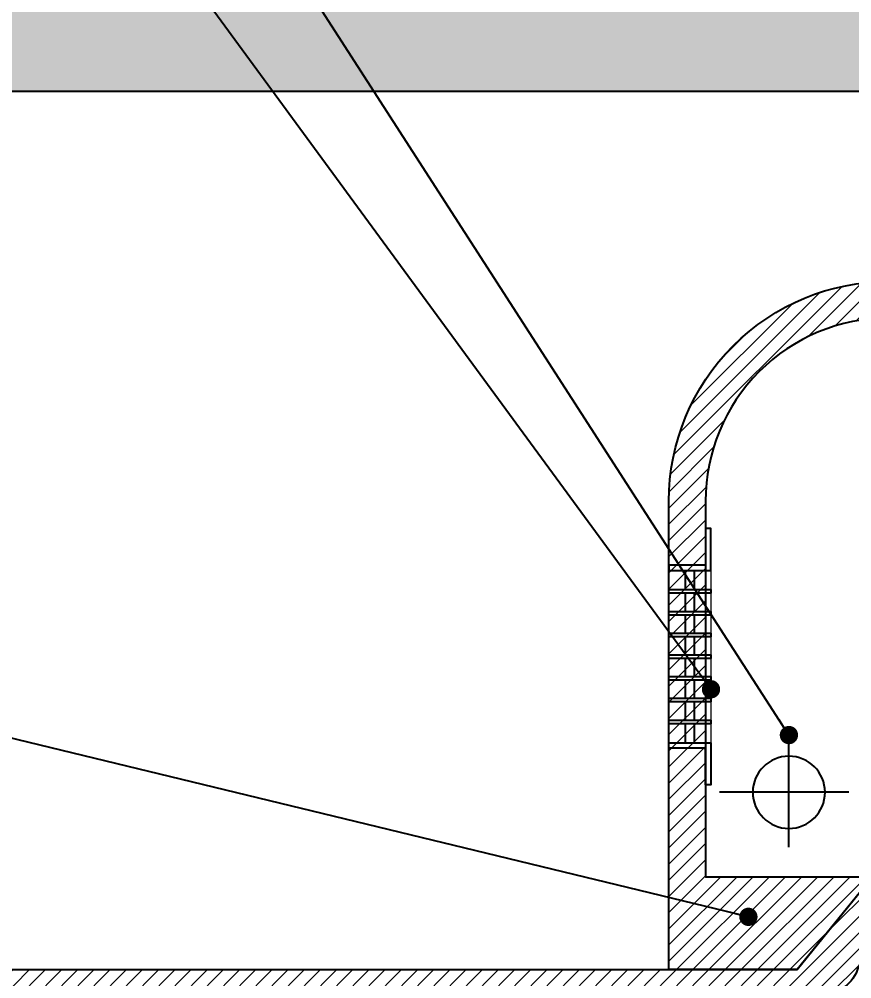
# Model space of a CAD drawing. Header units: inches. Extents: x 274057 to 444617, y 485849 to 635630.
# Drawn here: x 353839 to 354293, y 519514 to 520039 of the extents above; entities that cross this region are included whole.
import ezdxf

# ---------------------------------------------------------------- set-up
doc = ezdxf.new("R2010")
doc.units = ezdxf.units.IN
doc.header["$MEASUREMENT"] = 0
doc.linetypes.add('DASHDOT', pattern=[1, 0.5, -0.25, 0, -0.25])
for name, color, linetype in [('Calliper_wall hatch_CHB', 8, 'Continuous'), ('CQ Grg Gypsum', 41, 'Continuous'), ('CQ Light Elevation', 4, 'Continuous'), ('CQ section wall', 3, 'Continuous'), ('CQ wall section', 5, 'Continuous'), ('CQ_callout', 34, 'Continuous'), ('FURNITURE', 252, 'Continuous'), ('Layer7', 8, 'Continuous'), ('METAL', 5, 'Continuous'), ('PROJECTION', 8, 'Continuous')]:
    doc.layers.add(name, color=color, linetype=linetype)
for name, color, linetype, lineweight in [('CQ Grille', 211, 'A-4010 WALL SECTIONS$0$BATTING', 0), ('CQ Gypsum Hatch', 8, 'Continuous', 20), ('CQ plan and elev dimension', 252, 'Continuous', 35)]:
    doc.layers.add(name, color=color, linetype=linetype, lineweight=lineweight)
doc.styles.get("Standard").update_dxf_attribs({"font": 'arial.ttf'})
doc.linetypes.add('A-4010 WALL SECTIONS$0$BATTING', pattern='A,0.0001,-0.1,[134,ltypeshp.shx,S=0.1,R=0,X=-0.1,Y=0],-0.2,[134,ltypeshp.shx,S=0.1,R=180,X=0.1,Y=0],-0.1', length=0.4001)
doc.dimstyles.new('CQ 50', dxfattribs={"dimscale": 0.5, "dimtxt": 150, "dimasz": 100, "dimexe": 100, "dimexo": 20, "dimgap": 80, "dimtad": 1, "dimdec": 0, "dimzin": 0, "dimdsep": 46, "dimtxsty": 'Standard', "dimblk": 'DOT', "dimcen": 100, "dimclrd": 250, "dimclre": 250, "dimclrt": 3, "dimadec": 0, "dimazin": 0, "dimtfac": 1, "dimtdec": 0, "dimtofl": 0, "dimtmove": 0, "dimatfit": 3, "dimfxl": 3, "dimtolj": 1, "dimtzin": 0, "dimlwd": -1, "dimarcsym": 0})
doc.dimstyles.get("Standard").update_dxf_attribs({"dimtxt": 0.18, "dimasz": 0.18, "dimexe": 0.18, "dimexo": 0.0625, "dimgap": 0.09, "dimtad": 0, "dimtih": 1, "dimtoh": 1, "dimdec": 4, "dimzin": 0, "dimdsep": 46, "dimtxsty": 'Standard', "dimcen": 0.09, "dimadec": 0, "dimazin": 0, "dimtfac": 1, "dimtdec": 4, "dimtofl": 0, "dimtmove": 0, "dimatfit": 3, "dimfxl": 1, "dimtolj": 1, "dimtzin": 0, "dimarcsym": 0})

# ---------------------------------------------------------------- blocks, each defined once
blk = doc.blocks.new('ff15 section c and d')
at = {"layer": 'Calliper_wall hatch_CHB', "ltscale": 300}
h = blk.add_hatch(dxfattribs=at)
h.set_pattern_fill('AR-CONC', color=256, scale=10, angle=-13.9714, style=0)
h.set_pattern_definition([(36.028577, (0, 0), (68.0890203, -23.40695), [7.5, -82.5]), (341.028577, (0, 0), (4.6961155, 76.3439316), [6, -66]), (86.480021, (5.674, -1.95), (72.7851354, 52.936981), [6.374019, -70.114211]), (32.212777, (4.83, 19.41), (99.570572, -41.829513), [11.25, -123.75]), (82.664212, (13.13, 15.92), (114.220033, 71.96377), [9.561034, -105.171376]), (337.21274, (4.83, 19.41), (114.220033, 71.96377), [9, -99]), (7.028577, (13.326, 12.14), (48.2040844, -53.482392), [7.5, -82.5]), (312.028577, (13.326, 12.14), (41.119588, 64.495185), [6, -66]), (57.480021, (17.34, 7.685), (89.323671, 11.012793), [6.374019, -70.114211]), (23.5285767, (0, 0), (9.2173322, 32.010976), [0, -65.2, 0, -67, 0, -66.25]), (353.528577, (0, 0), (35.0512903, 31.9228578), [0, -38.2, 0, -63.7, 0, -25.25]), (313.5285767, (-21.64, 5.384), (51.2584374, -15.0772595), [0, -25, 0, -78, 0, -103.5]), (303.528577, (-31.344, 7.8), (59.0102484, -4.3659754), [0, -32.5, 0, -51.8, 0, -73.5])])
h.paths.add_polyline_path([(359082.07, 520249.28), (351543.96, 520249.28), (351543.96, 519999.28), (359082.07, 519999.28)])
h.paths.add_polyline_path([(359082.07, 516299.28), (351543.96, 516299.28), (351543.96, 516049.28), (359082.07, 516049.28)])
at = {"layer": 'CQ section wall', "elevation": 0}
blk.add_lwpolyline([(351543.96, 519999.28), (359082.07, 519999.28)], dxfattribs=at)
blk = doc.blocks.new('_Dot')
at = {"color": 0, "linetype": 'ByBlock', "lineweight": -2}
blk.add_line((-0.5, 0), (-1, 0), dxfattribs=at)
at = {"color": 0, "linetype": 'ByBlock', "const_width": 0.5}
blk.add_lwpolyline([(-0.25, 0, 1), (0.25, 0, 1)], format="xyb", close=True, dxfattribs=at)
blk = doc.blocks.new('*D145')
at = {"layer": 'CQ plan and elev dimension', "color": 250, "lineweight": -2, "transparency": 16777216}
for p, q in [((353962, 519499.28), (351884.09, 519499.28)), ((353285.28, 516399.29), (351884.09, 516399.29))]:
    blk.add_line(p, q, dxfattribs=at)
at = {"layer": 'CQ plan and elev dimension', "color": 250, "transparency": 16777216}
blk.add_line((351934.09, 519449.28), (351934.09, 516449.29), dxfattribs=at)
at = {"layer": 'Defpoints', "color": 0, "transparency": 16777216}
for p in [(353972, 519499.28, 0), (351934.09, 516399.29), (353295.28, 516399.29, 0)]:
    blk.add_point(p, dxfattribs=at)
at = {"layer": 'CQ plan and elev dimension', "color": 250, "transparency": 16777216, "xscale": 50, "yscale": 50, "zscale": 50}
for p, rotation in [((351934.09, 519499.28), 90.00000000166753), ((351934.09, 516399.29), 270.0000000016675)]:
    blk.add_blockref('_Dot', p, dxfattribs=dict(at, rotation=rotation))
at = {"layer": 'CQ plan and elev dimension', "color": 3, "transparency": 16777216, "insert": (351855.77, 517949.29), "char_height": 75, "attachment_point": 5, "rotation": 90}
blk.add_mtext('\\A1;3100', dxfattribs=at)
blk = doc.blocks.new('ff15 section ceiling c and f')
at = {"layer": 'CQ Gypsum Hatch'}
h = blk.add_hatch(dxfattribs=at)
h.set_pattern_fill('ANSI31', color=256, scale=50, angle=90, style=0)
edge = h.paths.add_edge_path()
edge.add_line((394036.44, 532076.91), (394287.72, 532076.91))
edge.add_line((394287.72, 532076.91), (394287.72, 532086.91))
edge.add_arc((394287.85, 532100.91), 14.01, 269.4507, 360)
edge.add_line((394301.86, 532100.91), (394311.86, 532100.91))
edge.add_line((394311.86, 532100.91), (394311.86, 532110.91))
edge.add_line((394311.86, 532110.91), (395291.08, 532110.91))
edge.add_line((395291.08, 532110.91), (395291.08, 532100.91))
edge.add_line((395291.08, 532100.91), (395301.08, 532100.91))
edge.add_arc((395315.09, 532100.91), 14.01, 180, 270.5493)
edge.add_line((395315.22, 532086.91), (395315.22, 532076.91))
edge.add_line((395315.22, 532076.91), (395465.22, 532076.91))
edge.add_line((395465.22, 532076.91), (395465.22, 532086.91))
edge.add_arc((395465.35, 532100.91), 14.01, 269.4507, 360)
edge.add_line((395479.36, 532100.91), (395489.36, 532100.91))
edge.add_line((395489.36, 532100.91), (395489.36, 532110.91))
edge.add_line((395489.36, 532110.91), (396468.58, 532110.91))
edge.add_line((396468.58, 532110.91), (396468.58, 532100.91))
edge.add_line((396468.58, 532100.91), (396478.58, 532100.91))
edge.add_arc((396492.59, 532100.91), 14.01, 180, 270.5493)
edge.add_line((396492.72, 532086.91), (396492.72, 532076.91))
edge.add_line((396492.72, 532076.91), (396642.72, 532076.91))
edge.add_line((396642.72, 532076.91), (396642.72, 532086.91))
edge.add_arc((396642.85, 532100.91), 14.01, 269.4507, 360)
edge.add_line((396656.86, 532100.91), (396666.86, 532100.91))
edge.add_line((396666.86, 532100.91), (396666.86, 532110.91))
edge.add_line((396666.86, 532110.91), (397646.08, 532110.91))
edge.add_line((397646.08, 532110.91), (397646.08, 532100.91))
edge.add_line((397646.08, 532100.91), (397656.08, 532100.91))
edge.add_arc((397670.09, 532100.91), 14.01, 180, 270.5493)
edge.add_line((397670.22, 532086.91), (397670.22, 532076.91))
edge.add_line((397670.22, 532076.91), (397820.22, 532076.91))
edge.add_line((397820.22, 532076.91), (397820.22, 532086.91))
edge.add_arc((397820.35, 532100.91), 14.01, 269.4507, 360)
edge.add_line((397834.36, 532100.91), (397844.36, 532100.91))
edge.add_line((397844.36, 532100.91), (397844.36, 532110.91))
edge.add_line((397844.36, 532110.91), (398823.58, 532110.91))
edge.add_line((398823.58, 532110.91), (398823.58, 532100.91))
edge.add_line((398823.58, 532100.91), (398833.58, 532100.91))
edge.add_arc((398847.59, 532100.91), 14.01, 180, 270.5493)
edge.add_line((398847.72, 532086.91), (398847.72, 532076.91))
edge.add_line((398847.72, 532076.91), (398997.72, 532076.91))
edge.add_line((398997.72, 532076.91), (399099.28, 532076.91))
edge.add_arc((399099.28, 531976.91), 100, 0, 90, ccw=False)
edge.add_line((399199.28, 531976.91), (399199.28, 531771.63))
edge.add_line((399199.28, 531771.63), (399108.13, 531771.63))
edge.add_line((399108.13, 531771.63), (399149.28, 531720.91))
edge.add_line((399149.28, 531720.91), (399219.28, 531720.91))
edge.add_line((399219.28, 531720.91), (399219.28, 531976.91))
edge.add_arc((399099.28, 531976.91), 120, 0, 90)
edge.add_line((399099.28, 532096.91), (398997.72, 532096.91))
edge.add_line((398997.72, 532096.91), (398866.05, 532096.91))
edge.add_line((398866.05, 532096.91), (398831.71, 532130.91))
edge.add_line((398831.71, 532130.91), (394303.73, 532130.91))
edge.add_line((394303.73, 532130.91), (394269.4, 532096.91))
edge.add_line((394269.4, 532096.91), (394036.16, 532096.91))
edge.add_arc((394036.16, 531976.91), 120, 90, 180)
edge.add_line((393916.16, 531976.91), (393916.16, 531720.91))
edge.add_line((393916.16, 531720.91), (393986.16, 531720.91))
edge.add_line((393986.16, 531720.91), (394027.31, 531771.63))
edge.add_line((394027.31, 531771.63), (393936.16, 531771.63))
edge.add_line((393936.16, 531771.63), (393936.16, 531976.91))
edge.add_arc((394036.16, 531976.91), 100, 90, 180, ccw=False)
h = blk.add_hatch(dxfattribs=at)
h.set_pattern_fill('ANSI31', color=256, scale=50, angle=90, style=0)
edge = h.paths.add_edge_path()
edge.add_line((399135.76, 531700.91), (399797.72, 531700.91))
edge.add_line((399797.72, 531700.91), (399797.72, 531720.91))
edge.add_line((399797.72, 531720.91), (399149.28, 531720.91))
edge.add_line((399149.28, 531720.91), (399023.64, 531875.78))
edge.add_line((399023.64, 531875.78), (398997.72, 531875.78))
edge.add_line((398997.72, 531875.78), (398997.72, 531867.08))
edge.add_line((398997.72, 531867.08), (399003.62, 531867.08))
edge.add_arc((399003.62, 531864.35), 2.73, -0.2479, 90, ccw=False)
edge.add_line((399006.35, 531864.34), (399006.35, 531821.81))
edge.add_line((399006.35, 531821.81), (399045.1, 531821.81))
edge.add_arc((399087.03, 531820.08), 41.97, 177.6474, 235.6082)
edge.add_line((399063.33, 531785.45), (399063.33, 531776.81))
edge.add_line((399063.33, 531776.81), (399075.34, 531776.81))
edge.add_line((399075.34, 531776.81), (399075.34, 531740.58))
edge.add_line((399075.34, 531740.58), (399097.23, 531740.58))
edge.add_line((399097.23, 531740.58), (399097.23, 531733.9))
edge.add_arc((399098.46, 531715.19), 18.74, 22.0673, 93.7551, ccw=False)
edge.add_arc((399135.2, 531727.69), 20.12, 195.7141, 271.5976)
edge.add_line((399135.76, 531707.57), (399135.76, 531700.91))
edge.add_line((399135.76, 531700.91), (399144.57, 531700.91))
at = {"layer": 'CQ Grg Gypsum', "elevation": 0}
for points in [[(397670.22, 532076.91), (397820.22, 532076.91), (397820.22, 532086.91, 0.417024), (397834.36, 532100.91), (397844.36, 532100.91), (397844.36, 532110.91), (398823.58, 532110.91), (398823.58, 532100.91), (398833.58, 532100.91, 0.417024), (398847.72, 532086.91), (398847.72, 532076.91), (398997.72, 532076.91), (399099.28, 532076.91, -0.414214), (399199.28, 531976.91), (399199.28, 531771.63), (399108.13, 531771.63), (399149.28, 531720.91), (399219.28, 531720.91), (399219.28, 531976.91, 0.414214), (399099.28, 532096.91), (398997.72, 532096.91), (398866.05, 532096.91), (398831.71, 532130.91), (394303.73, 532130.91)], [(399135.76, 531700.91), (399797.72, 531700.91), (399797.72, 531720.91), (399149.28, 531720.91), (399023.64, 531875.78), (398997.72, 531875.78), (398997.72, 531867.08), (399003.62, 531867.08, -0.415481), (399006.35, 531864.34), (399006.35, 531821.81), (399045.1, 531821.81, 0.258435), (399063.33, 531785.45), (399063.33, 531776.81), (399075.34, 531776.81), (399075.34, 531740.58), (399097.23, 531740.58), (399097.23, 531733.9, -0.323414), (399115.83, 531722.24, 0.343759), (399135.76, 531707.57), (399135.76, 531700.91), (399144.57, 531700.91)]]:
    blk.add_lwpolyline(points, format="xyb", dxfattribs=at)
at = {"layer": 'CQ Light Elevation'}
for p, q in [((399153.71, 531787.86, 0), (399153.71, 531849.07, 0)), ((399153.71, 531787.86, 0), (399153.71, 531849.07, 0)), ((399120.97, 531817.81, 0), (399191.65, 531817.81, 0)), ((399120.97, 531817.81, 0), (399191.65, 531817.81, 0))]:
    blk.add_line(p, q, dxfattribs=at)
blk.add_circle((399153.71, 531817.81, 0), 19.73, dxfattribs=at)
blk.add_circle((399153.71, 531817.81, 0), 19.73, dxfattribs=at)
blk = doc.blocks.new('DIFFUSER SEC')
at = {"layer": 'FURNITURE', "color": 251, "linetype": 'Continuous', "lineweight": 0}
for p, q in [((55028.5, -20119.84), (55028.5, -20213.84)), ((55051.5, -20119.84), (55051.5, -20213.84))]:
    blk.add_line(p, q, dxfattribs=at)
at = {"layer": 'Layer7', "linetype": 'DASHDOT', "ltscale": 1000}
for p, q in [((55028.66, -20116.84), (55028.5, -20116.68)), ((55048.5, -20217.5), (55047.84, -20216.84))]:
    blk.add_line(p, q, dxfattribs=at)
at = {"layer": 'METAL'}
for points in [[(55048.5, -20096.84), (55048.5, -20116.84), (55028.5, -20116.84), (55028.5, -20119.84), (55051.5, -20119.84), (55051.5, -20096.84), (55048.5, -20096.84)], [(55048.5, -20236.84), (55048.5, -20216.84), (55028.5, -20216.84), (55028.5, -20213.84), (55051.5, -20213.84), (55051.5, -20236.84), (55048.5, -20236.84)]]:
    blk.add_lwpolyline(points, dxfattribs=at)
for points in [[(55028.5, -20130.22), (55051.5, -20130.22), (55051.5, -20132.22), (55028.5, -20132.22)], [(55028.5, -20142.09), (55051.5, -20142.09), (55051.5, -20144.09), (55028.5, -20144.09)], [(55028.5, -20153.97), (55051.5, -20153.97), (55051.5, -20155.97), (55028.5, -20155.97)], [(55028.5, -20165.84), (55051.5, -20165.84), (55051.5, -20167.84), (55028.5, -20167.84)], [(55028.5, -20177.72), (55051.5, -20177.72), (55051.5, -20179.72), (55028.5, -20179.72)], [(55028.5, -20189.59), (55051.5, -20189.59), (55051.5, -20191.59), (55028.5, -20191.59)], [(55028.5, -20201.47), (55051.5, -20201.47), (55051.5, -20203.47), (55028.5, -20203.47)]]:
    blk.add_lwpolyline(points, close=True, dxfattribs=at)
at = {"layer": 'PROJECTION'}
for p, q in [((55037.5, -20130.22), (55037.5, -20119.84)), ((55042.5, -20130.22), (55042.5, -20119.84)), ((55037.5, -20142.09), (55037.5, -20132.22)), ((55042.5, -20142.09), (55042.5, -20132.22)), ((55037.5, -20153.97), (55037.5, -20144.09)), ((55042.5, -20153.97), (55042.5, -20144.09)), ((55037.5, -20165.84), (55037.5, -20155.97)), ((55042.5, -20165.84), (55042.5, -20155.97)), ((55037.5, -20177.72), (55037.5, -20167.84)), ((55042.5, -20177.72), (55042.5, -20167.84)), ((55037.5, -20189.59), (55037.5, -20179.72)), ((55042.5, -20189.59), (55042.5, -20179.72)), ((55037.5, -20201.47), (55037.5, -20191.59)), ((55042.5, -20201.47), (55042.5, -20191.59)), ((55037.5, -20213.84), (55037.5, -20203.47)), ((55042.5, -20213.84), (55042.5, -20203.47))]:
    blk.add_line(p, q, dxfattribs=at)

msp = doc.modelspace()

# ---------------------------------------------------------------- block references
at = {"layer": 'CQ Grg Gypsum', "xscale": -1}
msp.add_blockref('ff15 section ceiling c and f', (753412.82, -12201.63, 0), dxfattribs=at)
at = {"layer": 'CQ Grille', "extrusion": (0, 0, -1), "xscale": -1, "zscale": -1}
msp.add_blockref('DIFFUSER SEC', (-299165.04, 539857.12, 0), dxfattribs=at)
at = {"layer": 'CQ wall section'}
msp.add_blockref('ff15 section c and d', (1669.74, 0), dxfattribs=at)

# ---------------------------------------------------------------- dimensions: what is measured, and where the dimension line sits
at = {"layer": 'CQ plan and elev dimension'}
dim = msp.add_linear_dim(base=(351934.09, 516399.29, 0), p1=(353972, 519499.28, 0), p2=(353295.28, 516399.29, 0), angle=90, dimstyle='CQ 50', override={"dimtmove": 1}, dxfattribs=at)
dim.commit()
dim.dimension.update_dxf_attribs({"geometry": '*D145', "text_midpoint": (351855.77, 517949.29, 0)})

# ---------------------------------------------------------------- leaders
at = {"layer": 'CQ_callout'}
for points in [[(354259.12, 519647.44, 0), (353777.26, 520395.03, 0), (352906.75, 520395.03, 0)], [(354216.54, 519672.46, 0), (353777.26, 520271.81, 0), (352906.75, 520271.81, 0)], [(354236.98, 519548.14), (353167.14, 519807.16), (352869.96, 519807.16)]]:
    msp.add_leader(points, dimstyle='Standard', override={"dimasz": 10, "dimldrblk": 'Dot', "dimfxl": 0.1, "dimarcsym": 2}, dxfattribs=at)

doc.saveas('drawing.dxf')
